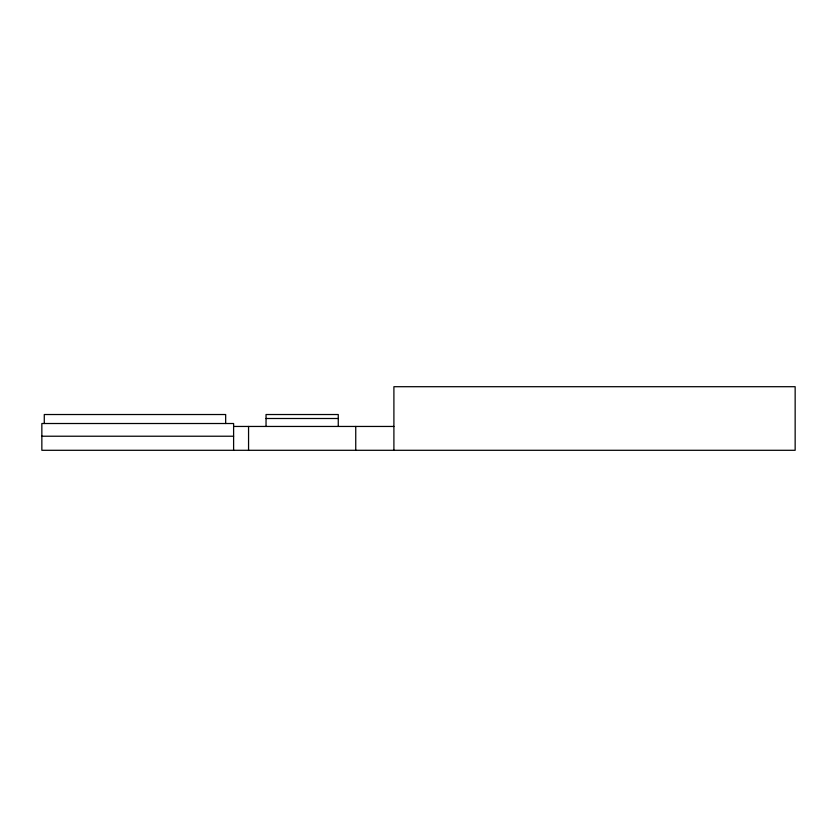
<?xml version="1.0" encoding="UTF-8"?>
<svg xmlns="http://www.w3.org/2000/svg" width="837" height="837" viewBox="0 0 837 837"><rect width="100%" height="100%" fill="white"/><g stroke="black" fill="none" stroke-linecap="round" stroke-linejoin="round"><path stroke-width="1.26" d="M266.04 418.5L338.263 418.5M233.607 426.452L393.903 426.452M41.85 436.223L233.607 436.223M393.903 450.296L393.903 386.704L795.15 386.704L795.15 450.296L41.85 450.296L41.85 423.512L233.607 423.512L233.607 450.296M355.746 426.452L355.746 450.296M338.263 426.452L338.263 414.524L266.04 414.524L266.04 426.452M248.558 426.452L248.558 450.296M225.666 423.512L225.666 414.524L44.277 414.524L44.277 423.512"/></g></svg>
